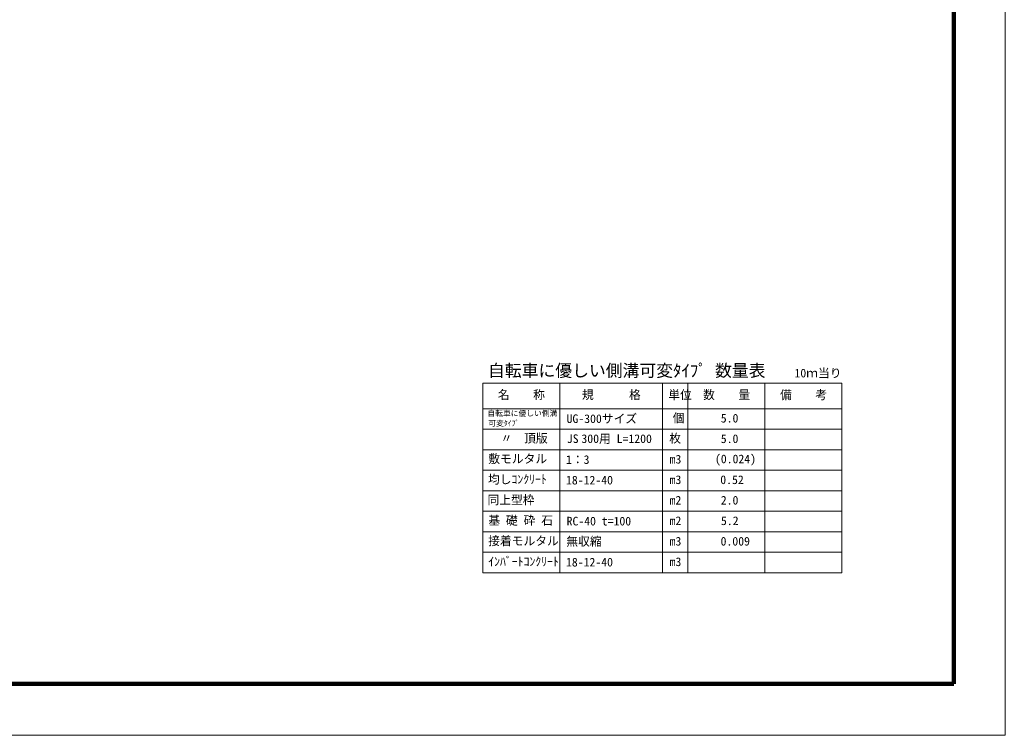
# Model space of a CAD drawing. Units: millimetres on the paper. Extents: x 0 to 842, y 1 to 595.
# Drawn here: x 457.1 to 841.5, y 0.5 to 279.6 of the extents above; entities that cross this region are included whole.
import ezdxf
from ezdxf.enums import TextEntityAlignment as Align

# ---------------------------------------------------------------- set-up
doc = ezdxf.new("R2010")
doc.units = ezdxf.units.MM
for name, color, linetype, lineweight in [('D-BMK-HTXT', 7, 'Continuous', 13), ('D-TTL-LINE（区切線）', 1, 'Continuous', 35), ('D-TTL（外枠）', 2, 'Continuous', 140)]:
    doc.layers.add(name, color=color, linetype=linetype, lineweight=lineweight)
doc.styles.add('ＭＳ ゴシック', font='')
doc.styles.get('ＭＳ ゴシック').set_extended_font_data('MS Gothic')

msp = doc.modelspace()

# ---------------------------------------------------------------- linework, layer by layer
at = {"layer": 'D-BMK-HTXT'}
for p, q in [((637.737, 137.9), (637.737, 63.9)), ((637.737, 137.9), (777.737, 137.9)), ((667.737, 137.9), (667.737, 63.9)), ((707.737, 137.9), (707.737, 63.9)), ((717.737, 137.9), (717.737, 63.9)), ((747.737, 137.9), (747.737, 63.9)), ((777.737, 137.9), (777.737, 63.9)), ((637.737, 127.9), (777.737, 127.9)), ((637.737, 119.9), (777.737, 119.9)), ((637.737, 111.9), (777.737, 111.9)), ((637.737, 103.9), (777.737, 103.9)), ((637.737, 95.9), (777.737, 95.9)), ((637.737, 87.9), (777.737, 87.9)), ((637.737, 79.9), (777.737, 79.9)), ((637.737, 71.9), (777.737, 71.9)), ((637.737, 63.9), (777.737, 63.9))]:
    msp.add_line(p, q, dxfattribs=at)
at = {"layer": 'D-TTL-LINE（区切線）', "color": 7, "lineweight": 18}
for p, q in [((841.5, 0.51), (841.5, 594.51)), ((0.5, 0.51), (841.5, 0.51))]:
    msp.add_line(p, q, dxfattribs=at)
at = {"layer": 'D-TTL（外枠）'}
for p, q in [((821.4, 20.61), (821.4, 574.41)), ((20.6, 20.61), (821.4, 20.61))]:
    msp.add_line(p, q, dxfattribs=at)

# ---------------------------------------------------------------- texts
at = {"layer": 'D-BMK-HTXT', "style": 'ＭＳ ゴシック'}
for s, height, p in [('自転車に優しい側溝可変ﾀｲﾌﾟ 数量表', 4.809, (639.739, 138.94)), ('10ｍ当り', 3.365, (759.277, 139.095)), ('名\u3000\u3000称', 3.365, (643.573, 130.618)), ('規\u3000\u3000\u3000格', 3.365, (676.377, 130.635)), ('単位', 3.365, (710.057, 130.6)), ('数\u3000\u3000量', 3.365, (723.627, 130.635)), ('備\u3000\u3000考', 3.365, (753.644, 130.595)), ('自転車に優しい側溝', 2.163, (639.519, 124.37)), ('可変ﾀｲﾌﾟ', 2.163, (639.862, 120.495)), ('UG-300サイズ', 3.365, (670.385, 121.306)), ('個', 3.365, (711.769, 121.582)), ('5.0', 3.365, (730.527, 121.501)), ('\u3000〃\u3000頂版', 3.365, (640.056, 113.644)), ('JS', 3.365, (670.469, 113.507)), ('300用 L=1200', 3.365, (676.171, 113.507)), ('枚', 3.365, (710.436, 113.644)), ('5.0', 3.365, (730.527, 113.501)), ('敷モルタル', 3.365, (639.843, 105.644)), ('1：3', 3.365, (670.154, 105.35)), ('m3', 3.365, (710.561, 105.501)), ('(0.024)', 3.365, (728.248, 105.619)), ('均しｺﾝｸﾘｰﾄ', 3.365, (639.719, 97.663)), ('18-12-40', 3.365, (670.154, 97.35)), ('m3', 3.365, (710.561, 97.501)), ('0.52', 3.365, (730.339, 97.501)), ('同上型枠', 3.365, (639.523, 89.618)), ('m2', 3.365, (710.552, 89.501)), ('2.0', 3.365, (730.527, 89.501)), ('基 礎 砕 石', 3.365, (639.843, 81.609)), ('RC-40 t=100', 3.365, (670.386, 81.35)), ('m2', 3.365, (710.552, 81.501)), ('5.2', 3.365, (730.599, 81.501)), ('接着モルタル', 3.365, (639.807, 73.609)), ('無収縮', 3.365, (670.279, 73.431)), ('m3', 3.365, (710.561, 73.501)), ('0.009', 3.365, (730.459, 73.502)), ('ｲﾝﾊﾞｰﾄｺﾝｸﾘｰﾄ', 3.365, (639.825, 65.574)), ('18-12-40', 3.365, (670.154, 65.35)), ('m3', 3.365, (710.561, 65.501))]:
    msp.add_text(s, height=height, dxfattribs=at).set_placement(p, align=Align.BOTTOM_LEFT)

doc.saveas('drawing.dxf')
